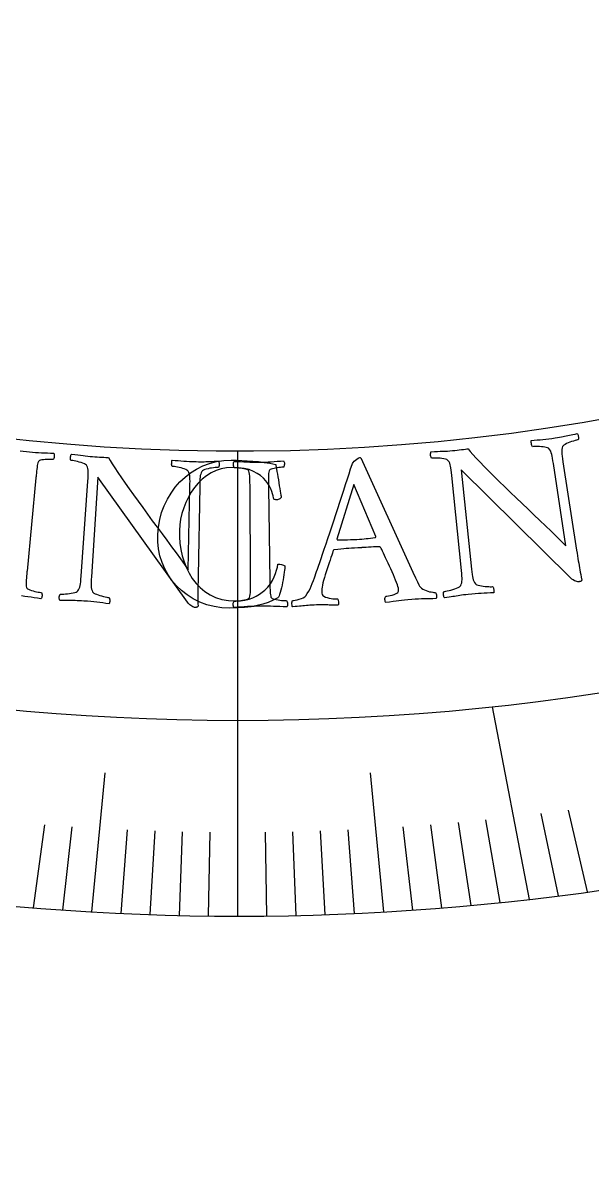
# Model space of a CAD drawing. Header units: millimetres. Extents: x -54 to 54, y -54 to 54.
# Drawn here: x -3.24 to 5.35, y -27.13 to -9.66 of the extents above; entities that cross this region are included whole.
import ezdxf

# ---------------------------------------------------------------- set-up
doc = ezdxf.new("R2010")
doc.units = ezdxf.units.MM
for name, color, linetype in [('CUT_INNER', 6, 'Continuous'), ('CUT_OUTER', 1, 'Continuous'), ('ENGRAVE', 7, 'Continuous'), ('ENGRAVE_FINE', 8, 'Continuous'), ('TEXT', 5, 'Continuous')]:
    doc.layers.add(name, color=color, linetype=linetype)

msp = doc.modelspace()

# ---------------------------------------------------------------- linework, layer by layer
at = {"layer": 'CUT_INNER'}
for centre, radius, start, end in [((0.0002, 15.4306), 38.5689, 262.20805, 332.22782), ((0.0002, 15.4303), 31.5486, 260.12175, 325.07882)]:
    msp.add_arc(centre, radius, start, end, dxfattribs=at)
at = {"layer": 'CUT_OUTER'}
msp.add_circle((0, 0), 54, dxfattribs=at)
at = {"layer": 'ENGRAVE'}
for points in [[(0, -23.1383), (0, -16.1183)], [(4.4032, -22.8861), (3.8444, -19.9818)]]:
    msp.add_lwpolyline(points, dxfattribs=at)
msp.add_circle((0, 15.4308), 35.6208, dxfattribs=at)
at = {"layer": 'ENGRAVE_FINE'}
for points in [[(-2.2028, -23.0754), (-2.0025, -20.9773)], [(2.2028, -23.0754), (2.0025, -20.9773)], [(4.8428, -22.8331), (4.5797, -21.5925)], [(5.2821, -22.7749), (4.9954, -21.5387)], [(-3.0834, -23.0149), (-2.9154, -21.7606)], [(-2.6432, -23.0476), (-2.499, -21.7909)], [(-1.7624, -23.098), (-1.6662, -21.8375)], [(1.7624, -23.098), (1.6662, -21.8375)], [(2.6432, -23.0476), (2.499, -21.7909)], [(3.0834, -23.0149), (2.9154, -21.7606)], [(3.5235, -22.977), (3.3316, -21.7257)], [(3.9634, -22.9341), (3.7477, -21.686)], [(-1.3218, -23.1157), (-1.2497, -21.8538)], [(-0.8813, -23.1282), (-0.8331, -21.8654)], [(-0.4406, -23.1358), (-0.4166, -21.8724)], [(0.4406, -23.1358), (0.4166, -21.8724)], [(0.8813, -23.1282), (0.8331, -21.8654)], [(1.3218, -23.1157), (1.2497, -21.8538)]]:
    msp.add_lwpolyline(points, dxfattribs=at)
at = {"layer": 'TEXT'}
for points in [[(3.2402, -16.1131), (3.2754, -16.1095), (3.3103, -16.1058), (3.3447, -16.1022), (3.3787, -16.0986), (3.4102, -16.095), (3.4373, -16.0914), (3.4599, -16.0878), (3.4781, -16.0844), (3.5106, -16.1241), (3.5513, -16.171), (3.6004, -16.2251), (3.6578, -16.2863), (3.722, -16.3531), (3.7915, -16.4241), (3.8664, -16.4992), (3.9467, -16.5785), (4.0306, -16.6604), (4.1164, -16.7433), (4.2039, -16.8274), (4.2933, -16.9125), (4.3832, -16.9978), (4.4722, -17.0824), (4.5603, -17.1663), (4.6474, -17.2496), (4.7315, -17.3305), (4.8102, -17.4075), (4.8836, -17.4807), (4.9516, -17.5501), (4.765, -16.3072), (4.7586, -16.2659), (4.7524, -16.2293), (4.7466, -16.1973), (4.7411, -16.17), (4.7344, -16.1459), (4.725, -16.1234), (4.7131, -16.1027), (4.6985, -16.0836), (4.69, -16.0764), (4.6768, -16.0701), (4.6587, -16.0647), (4.6359, -16.0603), (4.6104, -16.0567), (4.5845, -16.0541), (4.5581, -16.0523), (4.5312, -16.0515), (4.5059, -16.0514), (4.4841, -16.0518), (4.4659, -16.0528), (4.4512, -16.0543), (4.4444, -16.0457), (4.4391, -16.035), (4.4353, -16.0222), (4.4331, -16.0071), (4.4319, -15.9922), (4.4313, -15.9795), (4.4311, -15.9691), (4.4315, -15.9611), (4.4775, -15.9563), (4.5222, -15.952), (4.5655, -15.948), (4.6074, -15.9443), (4.6498, -15.9403), (4.6948, -15.9352), (4.7423, -15.929), (4.7922, -15.9218), (4.8273, -15.9163), (4.859, -15.9111), (4.8872, -15.9061), (4.912, -15.9015), (4.9352, -15.8969), (4.9588, -15.892), (4.9828, -15.8868), (5.0071, -15.8813), (5.0329, -15.8754), (5.0613, -15.8691), (5.0923, -15.8624), (5.1259, -15.8552), (5.1301, -15.8622), (5.1342, -15.871), (5.1382, -15.8815), (5.1421, -15.8938), (5.1449, -15.9071), (5.1457, -15.9208), (5.1445, -15.9347), (5.1413, -15.949), (5.1294, -15.9514), (5.1131, -15.9554), (5.0923, -15.9609), (5.067, -15.968), (5.0399, -15.9763), (5.0135, -15.9856), (4.9879, -15.9958), (4.9631, -16.0069), (4.941, -16.0185), (4.9239, -16.0299), (4.9117, -16.0411), (4.9043, -16.0522), (4.8973, -16.0729), (4.8928, -16.0944), (4.8909, -16.1169), (4.8916, -16.1402), (4.8943, -16.1668), (4.8983, -16.1993), (4.9036, -16.2376), (4.9102, -16.2816), (5.1166, -17.6143), (5.1236, -17.6598), (5.1302, -17.7024), (5.1364, -17.7421), (5.142, -17.7788), (5.1476, -17.8137), (5.1532, -17.8479), (5.1589, -17.8815), (5.1648, -17.9145), (5.171, -17.9484), (5.1779, -17.985), (5.1854, -18.0244), (5.1936, -18.0664), (5.192, -18.0729), (5.1884, -18.0784), (5.183, -18.0829), (5.1756, -18.0863), (5.168, -18.089), (5.1615, -18.0911), (5.1562, -18.0926), (5.1522, -18.0934), (5.144, -18.0936), (5.1332, -18.092), (5.1196, -18.0887), (5.1034, -18.0837), (5.0853, -18.0761), (5.0661, -18.0653), (5.0457, -18.0512), (5.0242, -18.0338), (3.3719, -16.4033), (3.5307, -17.9031), (3.5355, -17.9446), (3.5403, -17.9811), (3.5453, -18.0127), (3.5504, -18.0394), (3.5566, -18.0629), (3.5652, -18.0852), (3.5759, -18.1061), (3.589, -18.1258), (3.5975, -18.1333), (3.6109, -18.1401), (3.6292, -18.1461), (3.6524, -18.1514), (3.6785, -18.1559), (3.7054, -18.1597), (3.7331, -18.1627), (3.7615, -18.165), (3.7885, -18.1664), (3.8117, -18.167), (3.8311, -18.1667), (3.8467, -18.1656), (3.8538, -18.1742), (3.8593, -18.1847), (3.8634, -18.197), (3.8659, -18.2113), (3.8671, -18.2257), (3.8672, -18.2385), (3.8664, -18.2497), (3.8644, -18.2593), (3.815, -18.2616), (3.7674, -18.2639), (3.7215, -18.2661), (3.6773, -18.2683), (3.6326, -18.2709), (3.5849, -18.2744), (3.5342, -18.2788), (3.4806, -18.284), (3.4442, -18.288), (3.4106, -18.292), (3.3798, -18.2962), (3.3518, -18.3005), (3.3255, -18.3048), (3.2996, -18.3091), (3.2742, -18.3132), (3.2492, -18.3174), (3.2225, -18.3216), (3.1922, -18.3262), (3.1582, -18.3311), (3.1205, -18.3363), (3.1166, -18.329), (3.1129, -18.32), (3.1096, -18.3092), (3.1065, -18.2967), (3.1046, -18.2832), (3.1048, -18.2695), (3.1072, -18.2557), (3.1118, -18.2416), (3.1244, -18.2399), (3.1417, -18.2367), (3.1636, -18.232), (3.1901, -18.2258), (3.2187, -18.2183), (3.2471, -18.2101), (3.2751, -18.201), (3.3028, -18.191), (3.3275, -18.1806), (3.3462, -18.1701), (3.3591, -18.1595), (3.3662, -18.1489), (3.3751, -18.1287), (3.3815, -18.1076), (3.3855, -18.0858), (3.387, -18.0631), (3.3866, -18.037), (3.385, -18.0049), (3.3821, -17.9666), (3.3779, -17.9224), (3.2328, -16.4895), (3.228, -16.4451), (3.2232, -16.4068), (3.2184, -16.3744), (3.2135, -16.348), (3.2077, -16.3253), (3.1997, -16.3042), (3.1896, -16.2845), (3.1775, -16.2663), (3.1689, -16.2572), (3.155, -16.2493), (3.1356, -16.2426), (3.1109, -16.2371), (3.0834, -16.2326), (3.0559, -16.2292), (3.0282, -16.2268), (3.0005, -16.2255), (2.9749, -16.225), (2.9539, -16.2248), (2.9374, -16.225), (2.9255, -16.2257), (2.9188, -16.2127), (2.9141, -16.1995), (2.9115, -16.1861), (2.9108, -16.1725), (2.9115, -16.1597), (2.9127, -16.1485), (2.9144, -16.1389), (2.9167, -16.131), (2.9691, -16.128), (3.0162, -16.1255), (3.0581, -16.1237), (3.0948, -16.1226), (3.1294, -16.1214), (3.1652, -16.1194), (3.2021, -16.1167), (3.2402, -16.1131)], [(-2.1919, -16.2032), (-2.1566, -16.2057), (-2.1217, -16.208), (-2.0871, -16.2103), (-2.053, -16.2126), (-2.0213, -16.2144), (-1.994, -16.2155), (-1.9711, -16.2159), (-1.9526, -16.2155), (-1.9274, -16.2602), (-1.8952, -16.3134), (-1.8562, -16.3751), (-1.81, -16.4451), (-1.7582, -16.5219), (-1.7018, -16.6037), (-1.6408, -16.6906), (-1.5752, -16.7824), (-1.5065, -16.8774), (-1.4362, -16.9738), (-1.3643, -17.0715), (-1.2907, -17.1707), (-1.2167, -17.2701), (-1.1435, -17.3686), (-1.071, -17.4664), (-0.9993, -17.5632), (-0.9303, -17.6573), (-0.8659, -17.7467), (-0.8061, -17.8313), (-0.751, -17.9113), (-0.7227, -16.6548), (-0.7219, -16.613), (-0.7217, -16.5758), (-0.722, -16.5433), (-0.7228, -16.5155), (-0.7253, -16.4906), (-0.7307, -16.4669), (-0.7389, -16.4444), (-0.75, -16.4231), (-0.7571, -16.4146), (-0.7691, -16.4061), (-0.786, -16.3977), (-0.8077, -16.3894), (-0.8322, -16.3816), (-0.8573, -16.3745), (-0.883, -16.3683), (-0.9094, -16.3629), (-0.9343, -16.3585), (-0.9558, -16.3552), (-0.9739, -16.353), (-0.9886, -16.352), (-0.9939, -16.3424), (-0.9973, -16.331), (-0.9988, -16.3176), (-0.9984, -16.3025), (-0.9971, -16.2875), (-0.9956, -16.2749), (-0.9939, -16.2647), (-0.9921, -16.2568), (-0.946, -16.26), (-0.9013, -16.2633), (-0.8579, -16.2667), (-0.816, -16.2703), (-0.7735, -16.2736), (-0.7283, -16.2763), (-0.6805, -16.2783), (-0.63, -16.2796), (-0.5945, -16.2802), (-0.5624, -16.2805), (-0.5338, -16.2804), (-0.5086, -16.2801), (-0.4849, -16.2795), (-0.4608, -16.2787), (-0.4363, -16.2777), (-0.4114, -16.2764), (-0.3849, -16.2751), (-0.3559, -16.2737), (-0.3242, -16.2723), (-0.2899, -16.271), (-0.2869, -16.2786), (-0.2844, -16.288), (-0.2823, -16.2991), (-0.2805, -16.3118), (-0.2801, -16.3254), (-0.2816, -16.339), (-0.2852, -16.3525), (-0.2908, -16.3661), (-0.3028, -16.3664), (-0.3196, -16.3675), (-0.341, -16.3694), (-0.3671, -16.3721), (-0.3953, -16.3757), (-0.4229, -16.3803), (-0.4498, -16.386), (-0.4762, -16.3927), (-0.4999, -16.4003), (-0.5188, -16.4086), (-0.5327, -16.4176), (-0.5418, -16.4273), (-0.5523, -16.4465), (-0.5604, -16.4669), (-0.5661, -16.4887), (-0.5694, -16.5118), (-0.5713, -16.5385), (-0.5729, -16.5712), (-0.5742, -16.6098), (-0.5752, -16.6544), (-0.5994, -18.0027), (-0.6002, -18.0487), (-0.601, -18.0918), (-0.6017, -18.1319), (-0.6023, -18.1691), (-0.6029, -18.2044), (-0.6032, -18.2392), (-0.6032, -18.2732), (-0.6031, -18.3067), (-0.6027, -18.3412), (-0.6022, -18.3785), (-0.6015, -18.4185), (-0.6007, -18.4613), (-0.6034, -18.4674), (-0.6078, -18.4722), (-0.6139, -18.4757), (-0.6217, -18.4779), (-0.6298, -18.4792), (-0.6365, -18.4802), (-0.6419, -18.4807), (-0.646, -18.4808), (-0.6541, -18.4796), (-0.6646, -18.4762), (-0.6773, -18.4707), (-0.6924, -18.4629), (-0.709, -18.4524), (-0.7261, -18.4385), (-0.7438, -18.4211), (-0.762, -18.4003), (-2.1117, -16.5117), (-2.2112, -18.0166), (-2.2136, -18.0582), (-2.2151, -18.095), (-2.2156, -18.127), (-2.2151, -18.1542), (-2.213, -18.1785), (-2.2084, -18.2019), (-2.2013, -18.2243), (-2.1918, -18.2459), (-2.1848, -18.2548), (-2.1727, -18.2637), (-2.1557, -18.2728), (-2.1337, -18.282), (-2.1088, -18.2909), (-2.0829, -18.2992), (-2.0562, -18.3069), (-2.0285, -18.314), (-2.0022, -18.32), (-1.9794, -18.3246), (-1.9603, -18.3276), (-1.9447, -18.3291), (-1.9392, -18.3388), (-1.9355, -18.3501), (-1.9337, -18.3629), (-1.9336, -18.3774), (-1.9349, -18.3918), (-1.9369, -18.4044), (-1.9397, -18.4153), (-1.9432, -18.4245), (-1.9923, -18.4183), (-2.0396, -18.4124), (-2.0852, -18.4068), (-2.1291, -18.4014), (-2.1737, -18.3963), (-2.2213, -18.3916), (-2.2719, -18.3873), (-2.3256, -18.3833), (-2.3622, -18.381), (-2.396, -18.3793), (-2.4271, -18.3781), (-2.4553, -18.3776), (-2.482, -18.3773), (-2.5082, -18.3771), (-2.534, -18.3769), (-2.5594, -18.3767), (-2.5864, -18.3763), (-2.617, -18.3757), (-2.6514, -18.3747), (-2.6893, -18.3734), (-2.692, -18.3655), (-2.694, -18.356), (-2.6955, -18.3448), (-2.6965, -18.3319), (-2.696, -18.3183), (-2.6934, -18.3049), (-2.6887, -18.2917), (-2.6818, -18.2786), (-2.6691, -18.2791), (-2.6515, -18.2789), (-2.6292, -18.2779), (-2.602, -18.2763), (-2.5725, -18.2739), (-2.5431, -18.2706), (-2.5139, -18.2664), (-2.4849, -18.2613), (-2.4589, -18.2552), (-2.4386, -18.2481), (-2.4241, -18.2399), (-2.4153, -18.2306), (-2.4031, -18.2122), (-2.3932, -18.1926), (-2.3855, -18.1718), (-2.3802, -18.1497), (-2.3761, -18.1239), (-2.3722, -18.0919), (-2.3686, -18.0538), (-2.3651, -18.0094), (-2.2635, -16.5728), (-2.2607, -16.5283), (-2.2588, -16.4897), (-2.2581, -16.457), (-2.2583, -16.4301), (-2.2602, -16.4068), (-2.2645, -16.3846), (-2.271, -16.3635), (-2.2799, -16.3435), (-2.2868, -16.3331), (-2.2992, -16.3229), (-2.3171, -16.313), (-2.3405, -16.3033), (-2.3668, -16.2942), (-2.3934, -16.2862), (-2.4202, -16.2791), (-2.4473, -16.2731), (-2.4724, -16.2682), (-2.4931, -16.2644), (-2.5093, -16.2619), (-2.5212, -16.2605), (-2.5256, -16.2465), (-2.528, -16.2327), (-2.5283, -16.219), (-2.5266, -16.2055), (-2.5238, -16.193), (-2.5207, -16.1822), (-2.5173, -16.1731), (-2.5137, -16.1657), (-2.4616, -16.1716), (-2.4148, -16.1772), (-2.3732, -16.1826), (-2.3369, -16.1878), (-2.3025, -16.1925), (-2.2669, -16.1967), (-2.23, -16.2003), (-2.1919, -16.2032)], [(1.1727, -17.9875), (1.1746, -17.9822), (1.1801, -17.9664), (1.1893, -17.9401), (1.2021, -17.9032), (1.218, -17.8572), (1.2364, -17.8038), (1.2571, -17.7428), (1.2802, -17.6742), (1.3053, -17.5998), (1.332, -17.5213), (1.3603, -17.4387), (1.3901, -17.3519), (1.4207, -17.2624), (1.4512, -17.1716), (1.4817, -17.0795), (1.5122, -16.986), (1.5423, -16.8929), (1.5716, -16.8017), (1.6003, -16.7124), (1.6282, -16.625), (1.655, -16.5412), (1.68, -16.4625), (1.7033, -16.3889), (1.7249, -16.3206), (1.7326, -16.3061), (1.744, -16.2906), (1.7592, -16.2741), (1.7782, -16.2564), (1.7979, -16.2404), (1.8152, -16.2288), (1.8301, -16.2216), (1.8426, -16.2187), (1.8455, -16.2186), (1.8478, -16.2188), (1.8496, -16.2193), (1.8508, -16.2199), (1.8519, -16.2208), (1.8537, -16.2219), (1.8561, -16.2231), (1.8591, -16.2245), (2.6418, -17.9478), (2.6822, -18.0324), (2.7129, -18.0955), (2.7337, -18.1372), (2.7447, -18.1577), (2.7567, -18.1748), (2.7728, -18.1903), (2.7929, -18.2042), (2.8169, -18.2164), (2.8429, -18.2269), (2.8687, -18.2355), (2.8944, -18.2421), (2.9199, -18.2469), (2.943, -18.2501), (2.9615, -18.2522), (2.9754, -18.2532), (2.9846, -18.2531), (2.9912, -18.2622), (2.9959, -18.2739), (2.9987, -18.288), (2.9995, -18.3047), (2.9992, -18.3208), (2.9986, -18.3333), (2.9977, -18.3422), (2.9964, -18.3476), (2.9474, -18.3486), (2.901, -18.3495), (2.8572, -18.3504), (2.816, -18.3511), (2.7742, -18.3524), (2.7286, -18.3545), (2.6792, -18.3575), (2.6259, -18.3613), (2.5697, -18.366), (2.5186, -18.3708), (2.4724, -18.3758), (2.4313, -18.381), (2.3902, -18.3866), (2.3441, -18.3927), (2.293, -18.3993), (2.237, -18.4063), (2.2305, -18.3987), (2.2258, -18.3884), (2.2229, -18.3754), (2.2218, -18.3597), (2.2224, -18.3439), (2.2246, -18.3306), (2.2285, -18.3197), (2.2342, -18.3112), (2.2518, -18.3093), (2.2736, -18.3056), (2.2996, -18.3001), (2.3298, -18.2928), (2.3595, -18.2843), (2.3839, -18.275), (2.4031, -18.265), (2.417, -18.2543), (2.4224, -18.2459), (2.426, -18.235), (2.4276, -18.2216), (2.4273, -18.2059), (2.4246, -18.1881), (2.4188, -18.1652), (2.4098, -18.1373), (2.3976, -18.1042), (2.3831, -18.0674), (2.3669, -18.0285), (2.3491, -17.9873), (2.3296, -17.9438), (2.3095, -17.8996), (2.2894, -17.856), (2.2694, -17.813), (2.2494, -17.7706), (2.2304, -17.7304), (2.2132, -17.6939), (2.1978, -17.6611), (2.1841, -17.632), (2.1729, -17.6081), (2.1649, -17.5911), (2.1601, -17.5809), (2.1585, -17.5775), (2.158, -17.5771), (2.1567, -17.5759), (2.1545, -17.5739), (2.1513, -17.5712), (2.1477, -17.5684), (2.1442, -17.5665), (2.1408, -17.5655), (2.1374, -17.5653), (2.1106, -17.5655), (2.0808, -17.5663), (2.0481, -17.5677), (2.0125, -17.5697), (1.9761, -17.5719), (1.9409, -17.574), (1.907, -17.576), (1.8744, -17.5778), (1.8659, -17.5783), (1.8575, -17.5788), (1.8491, -17.5793), (1.8407, -17.5797), (1.8324, -17.5802), (1.8246, -17.5806), (1.8173, -17.581), (1.8103, -17.5814), (1.7617, -17.5841), (1.7168, -17.5868), (1.6757, -17.5895), (1.6385, -17.5921), (1.6006, -17.5951), (1.5577, -17.599), (1.5098, -17.6036), (1.4568, -17.6091), (1.4549, -17.6095), (1.4526, -17.6106), (1.4499, -17.6123), (1.4469, -17.6146), (1.444, -17.617), (1.442, -17.6187), (1.4408, -17.6197), (1.4403, -17.62), (1.4389, -17.6243), (1.4348, -17.6373), (1.4278, -17.6588), (1.4179, -17.689), (1.4061, -17.7251), (1.3932, -17.7644), (1.379, -17.807), (1.3637, -17.8527), (1.3482, -17.8994), (1.3337, -17.9445), (1.3202, -17.988), (1.3076, -18.0301), (1.2952, -18.0713), (1.2854, -18.1091), (1.2783, -18.1434), (1.2738, -18.1741), (1.271, -18.2016), (1.2693, -18.2261), (1.2685, -18.2476), (1.2686, -18.2661), (1.2726, -18.2837), (1.2832, -18.2991), (1.3004, -18.3124), (1.3243, -18.3235), (1.3516, -18.3325), (1.3793, -18.3395), (1.4074, -18.3446), (1.4358, -18.3478), (1.4617, -18.3497), (1.4821, -18.3509), (1.4972, -18.3515), (1.5068, -18.3515), (1.5102, -18.3566), (1.5134, -18.3652), (1.5164, -18.3775), (1.519, -18.3935), (1.5209, -18.4101), (1.5213, -18.4244), (1.5203, -18.4364), (1.5179, -18.4462), (1.4862, -18.4459), (1.4568, -18.4455), (1.4298, -18.4449), (1.4052, -18.4443), (1.3818, -18.4435), (1.3584, -18.4428), (1.335, -18.442), (1.3116, -18.4412), (1.2863, -18.4407), (1.2574, -18.4407), (1.2249, -18.4413), (1.1887, -18.4424), (1.1522, -18.4438), (1.1187, -18.4456), (1.0882, -18.4477), (1.0608, -18.45), (1.0349, -18.4525), (1.009, -18.455), (0.9831, -18.4575), (0.9572, -18.4599), (0.9296, -18.4624), (0.8985, -18.4649), (0.8639, -18.4675), (0.8259, -18.4701), (0.8227, -18.465), (0.8204, -18.4563), (0.8188, -18.4439), (0.8179, -18.4279), (0.818, -18.4112), (0.8189, -18.3968), (0.8208, -18.3848), (0.8236, -18.3751), (0.8418, -18.3737), (0.8653, -18.3702), (0.8942, -18.3647), (0.9284, -18.3571), (0.9621, -18.3473), (0.9895, -18.3354), (1.0105, -18.3212), (1.0252, -18.305), (1.0491, -18.271), (1.0709, -18.2352), (1.0906, -18.1975), (1.1083, -18.1579), (1.1249, -18.1169), (1.1411, -18.0748), (1.1571, -18.0317), (1.1727, -17.9875)], [(-0.0985, -16.2586), (-0.0199, -16.2596), (0.0605, -16.2621), (0.1427, -16.266), (0.2268, -16.2715), (0.3121, -16.2793), (0.3982, -16.2902), (0.4849, -16.3043), (0.5725, -16.3215), (0.5732, -16.3258), (0.5756, -16.3388), (0.5796, -16.3605), (0.5851, -16.3909), (0.5915, -16.4271), (0.5983, -16.4663), (0.6053, -16.5084), (0.6126, -16.5535), (0.6199, -16.599), (0.627, -16.6424), (0.6338, -16.6836), (0.6405, -16.7228), (0.6462, -16.757), (0.6503, -16.7833), (0.6528, -16.8019), (0.6538, -16.8126), (0.6539, -16.8193), (0.6507, -16.8262), (0.6443, -16.8331), (0.6345, -16.8401), (0.6229, -16.8463), (0.6109, -16.8508), (0.5983, -16.8535), (0.5854, -16.8546), (0.5742, -16.8542), (0.5639, -16.8525), (0.5544, -16.8495), (0.5456, -16.8451), (0.5409, -16.824), (0.5337, -16.7978), (0.5243, -16.7665), (0.5125, -16.7302), (0.4971, -16.6909), (0.4768, -16.6509), (0.4517, -16.6101), (0.4217, -16.5684), (0.3858, -16.528), (0.3428, -16.4908), (0.2929, -16.4568), (0.236, -16.426), (0.1708, -16.4004), (0.096, -16.3821), (0.0116, -16.3711), (-0.0826, -16.3673), (-0.1682, -16.3722), (-0.2499, -16.3872), (-0.3278, -16.4125), (-0.4018, -16.4481), (-0.4715, -16.4924), (-0.5365, -16.5438), (-0.5966, -16.6024), (-0.6521, -16.6682), (-0.7022, -16.7395), (-0.7465, -16.8148), (-0.7848, -16.8939), (-0.8173, -16.977), (-0.8434, -17.0623), (-0.8628, -17.1479), (-0.8754, -17.2339), (-0.8811, -17.3202), (-0.8805, -17.4167), (-0.8732, -17.5124), (-0.8594, -17.6075), (-0.8389, -17.7019), (-0.8115, -17.7938), (-0.7771, -17.8814), (-0.7355, -17.9646), (-0.6868, -18.0435), (-0.6309, -18.1163), (-0.5678, -18.1816), (-0.4974, -18.2392), (-0.4198, -18.2891), (-0.3349, -18.3294), (-0.2426, -18.3583), (-0.1429, -18.3758), (-0.036, -18.3817), (0.0387, -18.3787), (0.1076, -18.3696), (0.1706, -18.3545), (0.2277, -18.3334), (0.2796, -18.3081), (0.3268, -18.2808), (0.3694, -18.2512), (0.4074, -18.2196), (0.4531, -18.1736), (0.4919, -18.125), (0.5236, -18.074), (0.5484, -18.0205), (0.568, -17.9676), (0.5842, -17.918), (0.597, -17.8719), (0.6064, -17.8293), (0.6347, -17.8279), (0.6617, -17.8316), (0.6876, -17.8405), (0.7123, -17.8544), (0.7119, -17.8692), (0.7101, -17.8901), (0.7069, -17.9169), (0.7024, -17.9497), (0.6969, -17.9862), (0.6907, -18.0243), (0.6839, -18.0638), (0.6765, -18.1048), (0.6686, -18.1454), (0.6601, -18.1837), (0.6511, -18.2197), (0.6417, -18.2533), (0.6321, -18.2828), (0.6229, -18.3063), (0.6139, -18.3239), (0.6053, -18.3355), (0.5346, -18.3717), (0.4588, -18.4032), (0.3781, -18.4299), (0.2925, -18.4518), (0.2007, -18.4688), (0.1015, -18.4809), (-0.0052, -18.4881), (-0.1193, -18.4902), (-0.2413, -18.4841), (-0.358, -18.4668), (-0.4692, -18.4384), (-0.5749, -18.3989), (-0.674, -18.3497), (-0.7656, -18.2923), (-0.8495, -18.2268), (-0.9258, -18.1532), (-0.9938, -18.0729), (-1.0527, -17.9872), (-1.1027, -17.8962), (-1.1436, -17.7999), (-1.175, -17.6995), (-1.1961, -17.5962), (-1.2071, -17.4901), (-1.2081, -17.3812), (-1.1987, -17.2661), (-1.1793, -17.1549), (-1.15, -17.0477), (-1.1109, -16.9445), (-1.0631, -16.8462), (-1.0077, -16.7537), (-0.9448, -16.6672), (-0.8745, -16.5865), (-0.7973, -16.513), (-0.7139, -16.4482), (-0.6244, -16.392), (-0.5287, -16.3443), (-0.4277, -16.3065), (-0.3224, -16.2796), (-0.2127, -16.2636), (-0.0985, -16.2586)], [(0.322, -16.2877), (0.3687, -16.2868), (0.4147, -16.2853), (0.4601, -16.2831), (0.5049, -16.2802), (0.5499, -16.277), (0.5959, -16.2739), (0.6429, -16.271), (0.6909, -16.2682), (0.6966, -16.2761), (0.7006, -16.2866), (0.7028, -16.2998), (0.7033, -16.3155), (0.7023, -16.3312), (0.7003, -16.3444), (0.6972, -16.3551), (0.693, -16.3633), (0.6812, -16.3638), (0.6654, -16.3651), (0.6455, -16.3671), (0.6216, -16.3698), (0.5961, -16.3732), (0.5714, -16.3771), (0.5476, -16.3817), (0.5245, -16.3869), (0.5043, -16.3929), (0.489, -16.4002), (0.4785, -16.4086), (0.473, -16.4182), (0.4689, -16.4366), (0.4658, -16.4574), (0.4638, -16.4808), (0.4629, -16.5067), (0.4626, -16.5345), (0.4625, -16.5636), (0.4626, -16.594), (0.463, -16.6256), (0.463, -16.6307), (0.4631, -16.6358), (0.4632, -16.6409), (0.4632, -16.646), (0.4633, -16.6511), (0.4634, -16.6562), (0.4635, -16.6613), (0.4635, -16.6664), (0.484, -18.0827), (0.4841, -18.0878), (0.4841, -18.0929), (0.4842, -18.098), (0.4843, -18.1031), (0.4844, -18.1082), (0.4844, -18.1133), (0.4845, -18.1183), (0.4846, -18.1234), (0.4851, -18.155), (0.4859, -18.185), (0.4869, -18.2135), (0.488, -18.2406), (0.4898, -18.2657), (0.4926, -18.2885), (0.4964, -18.3089), (0.5013, -18.327), (0.5075, -18.3352), (0.5188, -18.3429), (0.5353, -18.3501), (0.557, -18.3567), (0.5817, -18.3626), (0.6072, -18.3673), (0.6336, -18.371), (0.6608, -18.3735), (0.6863, -18.3753), (0.7075, -18.3764), (0.7243, -18.377), (0.7369, -18.3771), (0.7417, -18.385), (0.7455, -18.3956), (0.7482, -18.4087), (0.75, -18.4243), (0.7502, -18.4401), (0.7485, -18.4533), (0.7447, -18.464), (0.7389, -18.4722), (0.6875, -18.4699), (0.6371, -18.4678), (0.5879, -18.4659), (0.5397, -18.464), (0.4918, -18.4625), (0.4432, -18.4616), (0.394, -18.4612), (0.3441, -18.4615), (0.2954, -18.4623), (0.2464, -18.4636), (0.1968, -18.4655), (0.1469, -18.468), (0.0965, -18.4708), (0.0457, -18.4738), (-0.0056, -18.4769), (-0.0573, -18.4802), (-0.0633, -18.4721), (-0.0673, -18.4615), (-0.0693, -18.4483), (-0.0694, -18.4326), (-0.0679, -18.4169), (-0.0654, -18.4037), (-0.0618, -18.3931), (-0.0572, -18.385), (-0.0447, -18.3847), (-0.0278, -18.3838), (-0.0067, -18.3822), (0.0188, -18.38), (0.0461, -18.3769), (0.0727, -18.3727), (0.0987, -18.3674), (0.124, -18.3611), (0.1461, -18.354), (0.1623, -18.3465), (0.1727, -18.3386), (0.1773, -18.3303), (0.1833, -18.3084), (0.1878, -18.2835), (0.1908, -18.2557), (0.1922, -18.2249), (0.1928, -18.192), (0.1931, -18.1578), (0.1932, -18.1223), (0.1931, -18.0856), (0.185, -16.6692), (0.1847, -16.6324), (0.1841, -16.5966), (0.1834, -16.5619), (0.1825, -16.5282), (0.1808, -16.4967), (0.1777, -16.4684), (0.1732, -16.4433), (0.1673, -16.4213), (0.1629, -16.4118), (0.153, -16.4036), (0.1376, -16.3966), (0.1168, -16.391), (0.0929, -16.3863), (0.0684, -16.3822), (0.0433, -16.3787), (0.0177, -16.3759), (-0.0063, -16.3737), (-0.0262, -16.3721), (-0.042, -16.3711), (-0.0538, -16.3708), (-0.0581, -16.3627), (-0.0615, -16.3521), (-0.0638, -16.3389), (-0.065, -16.3232), (-0.0649, -16.3075), (-0.063, -16.2943), (-0.0592, -16.2837), (-0.0536, -16.2757), (-0.0053, -16.2775), (0.0427, -16.2795), (0.0903, -16.2816), (0.1374, -16.2839), (0.1842, -16.2859), (0.2305, -16.2872), (0.2765, -16.2878), (0.322, -16.2877)], [(1.7513, -16.6253), (1.4967, -17.4475), (1.4969, -17.4479), (1.4972, -17.4492), (1.4979, -17.4513), (1.4987, -17.4542), (1.4998, -17.4571), (1.5011, -17.4592), (1.5025, -17.4604), (1.5041, -17.4608), (1.5376, -17.4608), (1.5743, -17.4605), (1.6141, -17.4597), (1.6571, -17.4585), (1.6994, -17.4571), (1.7373, -17.4557), (1.7708, -17.4542), (1.7999, -17.4527), (1.8376, -17.4504), (1.8733, -17.4478), (1.9071, -17.4448), (1.939, -17.4414), (1.9707, -17.4378), (2.0038, -17.4341), (2.0384, -17.4303), (2.0745, -17.4263), (2.0775, -17.4256), (2.0798, -17.4239), (2.0814, -17.4211), (2.0823, -17.4173), (2.0828, -17.4136), (2.0832, -17.4109), (2.0834, -17.4093), (2.0835, -17.4087)]]:
    msp.add_lwpolyline(points, close=True, dxfattribs=at)
msp.add_lwpolyline([(-3.2847, -16.1159), (-3.2387, -16.1222), (-3.1931, -16.1278), (-3.1478, -16.1327), (-3.1478, -16.1327), (-3.1014, -16.137), (-3.0554, -16.1405), (-3.01, -16.1433), (-2.9652, -16.1453), (-2.9201, -16.147), (-2.8741, -16.149), (-2.8271, -16.1512), (-2.779, -16.1537), (-2.7742, -16.1622), (-2.7714, -16.1731), (-2.7706, -16.1864), (-2.7719, -16.202), (-2.7746, -16.2176), (-2.7781, -16.2305), (-2.7823, -16.2408), (-2.7874, -16.2484), (-2.7991, -16.2477), (-2.815, -16.2473), (-2.8349, -16.2471), (-2.859, -16.2472), (-2.8847, -16.2477), (-2.9097, -16.2489), (-2.9339, -16.2509), (-2.9574, -16.2535), (-2.9782, -16.2573), (-2.9942, -16.2628), (-3.0055, -16.2701), (-3.0121, -16.279), (-3.0181, -16.2968), (-3.0235, -16.3172), (-3.028, -16.3402), (-3.0318, -16.3659), (-3.0351, -16.3935), (-3.0384, -16.4224), (-3.0416, -16.4526), (-3.0447, -16.4841), (-3.0452, -16.4891), (-3.0457, -16.4942), (-3.0461, -16.4993), (-3.0466, -16.5043), (-3.0471, -16.5094), (-3.0476, -16.5145), (-3.0481, -16.5196), (-3.0486, -16.5246), (-3.1831, -17.9347), (-3.1836, -17.9398), (-3.1841, -17.9448), (-3.1845, -17.9499), (-3.185, -17.955), (-3.1855, -17.96), (-3.186, -17.9651), (-3.1865, -17.9702), (-3.187, -17.9753), (-3.1898, -18.0067), (-3.1924, -18.0366), (-3.1946, -18.0651), (-3.1964, -18.0921), (-3.1974, -18.1173), (-3.1971, -18.1402), (-3.1955, -18.1609), (-3.1926, -18.1795), (-3.1874, -18.1883), (-3.1769, -18.1971), (-3.1613, -18.2061), (-3.1405, -18.2151), (-3.1166, -18.2236), (-3.0918, -18.2311), (-3.0659, -18.2376), (-3.0391, -18.2431), (-3.014, -18.2476), (-2.993, -18.2511), (-2.9764, -18.2535), (-2.9639, -18.255), (-2.96, -18.2634), (-2.9574, -18.2743), (-2.9561, -18.2876), (-2.956, -18.3034), (-2.9575, -18.319), (-2.9607, -18.332), (-2.9656, -18.3422), (-2.9723, -18.3497), (-3.0232, -18.3419), (-3.073, -18.3343), (-3.1217, -18.3269), (-3.1694, -18.3198), (-3.2169, -18.3131), (-3.2651, -18.3069)], dxfattribs=at)

doc.saveas('drawing.dxf')
